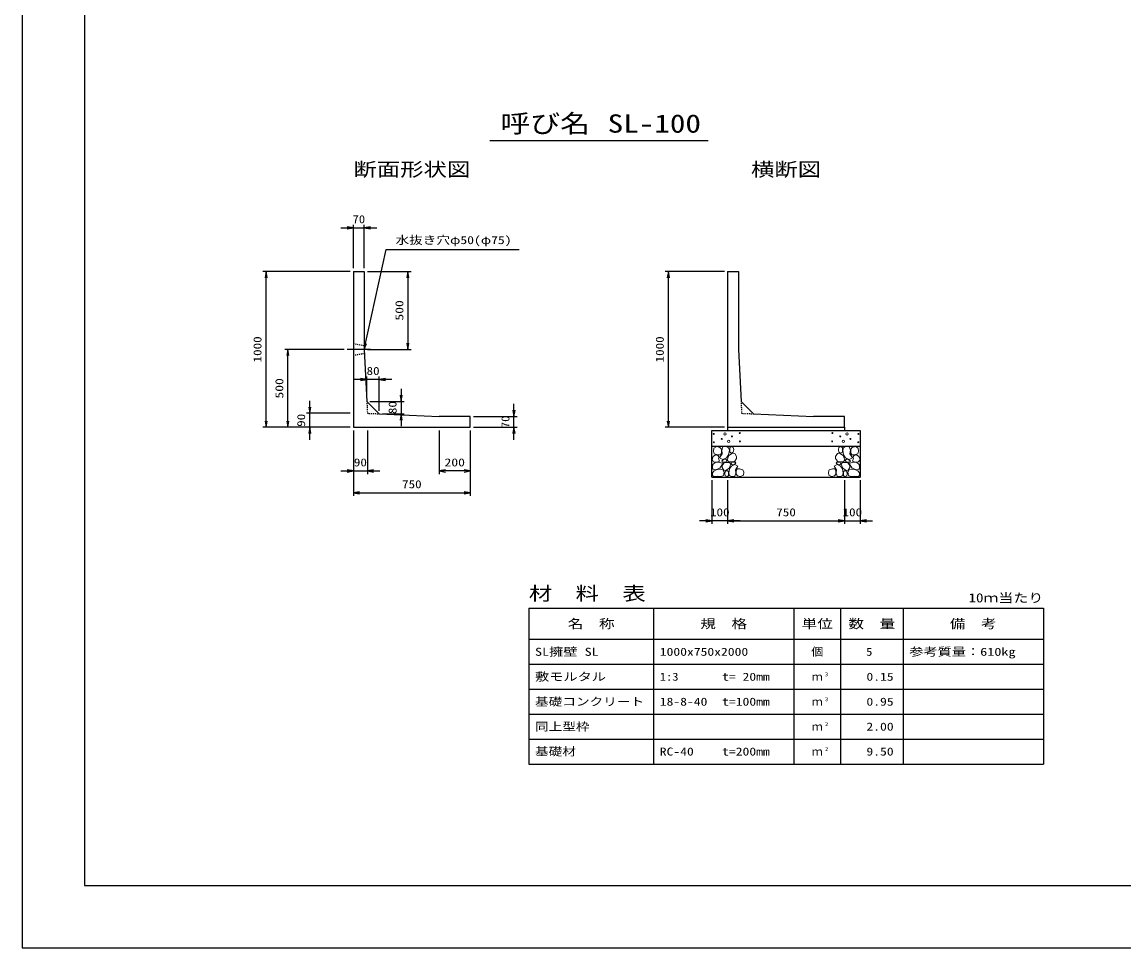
# Model space of a CAD drawing. Units: millimetres at full size. Extents: x 0 to 16820, y 0 to 11880.
# Drawn here: x 0 to 7067, y 0 to 5940 of the extents above; entities that cross this region are included whole.
import ezdxf
from ezdxf.enums import TextEntityAlignment as Align

# ---------------------------------------------------------------- set-up
doc = ezdxf.new("R2010")
doc.units = ezdxf.units.MM
doc.linetypes.add('CHAIN', pattern=[18.5, 12, -1.5, 3.5, -1.5])
doc.linetypes.add('DASHED_SPACED', pattern=[12, 6, -6])
for name, color, linetype, lineweight in [('D-BMK', 2, 'CHAIN', 25), ('D-DCR-HCHn', 4, 'Continuous', 9), ('D-MTR-FRAM', 7, 'Continuous', 25), ('D-MTR-LINE', 7, 'Continuous', 25), ('D-STR-DIM', 7, 'Continuous', 25), ('D-STR-STRn', 1, 'Continuous', 25), ('D-STR-TXT', 7, 'Continuous', 25), ('D-TTL', 2, 'Continuous', 25), ('D-TTL-TXT', 7, 'Continuous', 25)]:
    doc.layers.add(name, color=color, linetype=linetype, lineweight=lineweight)
doc.layers.add('D-MTR', color=7, linetype='Continuous')
doc.layers.add('D-MTR-TXT', color=7, linetype='Continuous')
doc.styles.add('ＭＳ ゴシック', font='')
doc.styles.get('ＭＳ ゴシック').set_extended_font_data('MS Gothic')

# ---------------------------------------------------------------- blocks, each defined once
blk = doc.blocks.new('open_arrow')
at = {"color": 0, "linetype": 'Continuous', "lineweight": -2}
blk.add_lwpolyline([(7.5, 1.25), (0, 0), (7.5, -1.25)], dxfattribs=at)

msp = doc.modelspace()

# ---------------------------------------------------------------- linework, layer by layer
at = {"layer": 'D-BMK'}
msp.add_line((2235, 3840), (2085, 3840), dxfattribs=at)
at = {"layer": 'D-DCR-HCHn'}
for points in [[(4476.198, 3211.594), (4455.395, 3216.217), (4436.904, 3206.971), (4434.592, 3186.168), (4439.215, 3169.988), (4462.33, 3163.053), (4478.51, 3163.053), (4485.444, 3174.611), (4485.444, 3200.037)], [(4494.69, 3213.906), (4487.756, 3193.102), (4490.067, 3169.988), (4473.887, 3144.562), (4494.69, 3133.005), (4517.805, 3144.562), (4531.673, 3163.053), (4536.296, 3193.102), (4531.673, 3209.283), (4517.805, 3216.217)], [(4538.608, 3209.283), (4538.608, 3181.545), (4550.165, 3174.611), (4561.722, 3181.545), (4564.034, 3197.725), (4561.722, 3211.594), (4545.542, 3216.217)], [(5261.392, 3209.283), (5261.392, 3181.545), (5249.835, 3174.611), (5238.278, 3181.545), (5235.966, 3197.725), (5238.278, 3211.594), (5254.458, 3216.217)], [(5305.31, 3213.906), (5312.244, 3193.102), (5309.933, 3169.988), (5326.113, 3144.562), (5305.31, 3133.005), (5282.195, 3144.562), (5268.327, 3163.053), (5263.704, 3193.102), (5268.327, 3209.283), (5282.195, 3216.217)], [(5323.802, 3211.594), (5344.605, 3216.217), (5363.096, 3206.971), (5365.408, 3186.168), (5360.785, 3169.988), (5337.67, 3163.053), (5321.49, 3163.053), (5314.556, 3174.611), (5314.556, 3200.037)], [(4432.281, 3153.808), (4425.346, 3133.005), (4434.592, 3119.136), (4457.707, 3116.824), (4473.488, 3123.599), (4466.952, 3139.939), (4471.575, 3149.185), (4462.33, 3158.431), (4448.461, 3163.053)], [(4476.155, 3077.009), (4493.277, 3102.692), (4491.137, 3109.112), (4467.594, 3115.533), (4446.192, 3113.393), (4431.21, 3100.551), (4429.07, 3085.57), (4431.21, 3070.588), (4448.332, 3066.308)], [(4499.313, 3133.005), (4487.756, 3123.759), (4492.379, 3116.824), (4508.559, 3116.824), (4515.493, 3119.136), (4520.116, 3128.382), (4513.182, 3135.316)], [(4536.082, 3077.009), (4546.783, 3102.692), (4538.222, 3113.393), (4512.539, 3113.393), (4501.838, 3109.112), (4491.137, 3094.131), (4491.137, 3081.289), (4501.838, 3064.167), (4514.679, 3062.027)], [(4533.985, 3158.431), (4522.427, 3130.693), (4531.673, 3119.136), (4559.411, 3119.136), (4570.968, 3123.759), (4582.525, 3139.939), (4582.525, 3153.808), (4570.968, 3172.299), (4557.099, 3174.611)], [(4568.185, 3100.551), (4578.886, 3109.112), (4574.606, 3115.533), (4559.624, 3115.533), (4553.204, 3113.393), (4548.923, 3104.832), (4555.344, 3098.411)], [(5266.015, 3158.431), (5277.573, 3130.693), (5268.327, 3119.136), (5240.589, 3119.136), (5229.032, 3123.759), (5217.475, 3139.939), (5217.475, 3153.808), (5229.032, 3172.299), (5242.901, 3174.611)], [(5231.815, 3100.551), (5221.114, 3109.112), (5225.394, 3115.533), (5240.376, 3115.533), (5246.796, 3113.393), (5251.077, 3104.832), (5244.656, 3098.411)], [(5263.918, 3077.009), (5253.217, 3102.692), (5261.778, 3113.393), (5287.461, 3113.393), (5298.162, 3109.112), (5308.863, 3094.131), (5308.863, 3081.289), (5298.162, 3064.167), (5285.321, 3062.027)], [(5300.687, 3133.005), (5312.244, 3123.759), (5307.621, 3116.824), (5291.441, 3116.824), (5284.507, 3119.136), (5279.884, 3128.382), (5286.818, 3135.316)], [(5323.845, 3077.009), (5306.723, 3102.692), (5308.863, 3109.112), (5332.406, 3115.533), (5353.808, 3113.393), (5368.79, 3100.551), (5370.93, 3085.57), (5368.79, 3070.588), (5351.668, 3066.308)], [(5367.719, 3153.808), (5374.654, 3133.005), (5365.408, 3119.136), (5342.293, 3116.824), (5326.512, 3123.599), (5333.048, 3139.939), (5328.425, 3149.185), (5337.67, 3158.431), (5351.539, 3163.053)], [(4484.716, 3023.503), (4499.698, 3029.924), (4503.978, 3051.326), (4495.417, 3066.308), (4480.435, 3070.588), (4461.173, 3068.448), (4439.771, 3059.887), (4429.07, 3047.045), (4429.07, 3032.064), (4435.49, 3023.503), (4461.173, 3025.643)], [(4531.801, 3029.924), (4531.801, 3055.606), (4521.1, 3062.027), (4510.399, 3055.606), (4508.259, 3040.625), (4510.399, 3027.783), (4525.381, 3023.503)], [(4572.466, 3025.643), (4578.886, 3044.905), (4576.746, 3066.308), (4591.728, 3089.85), (4572.466, 3100.551), (4551.063, 3089.85), (4538.222, 3072.728), (4533.941, 3044.905), (4538.222, 3029.924), (4551.063, 3023.503)], [(4589.588, 3027.783), (4608.85, 3023.503), (4625.972, 3032.064), (4628.112, 3051.326), (4623.831, 3066.308), (4602.429, 3072.728), (4587.447, 3072.728), (4581.027, 3062.027), (4581.027, 3038.484)], [(5210.412, 3027.783), (5191.15, 3023.503), (5174.028, 3032.064), (5171.888, 3051.326), (5176.169, 3066.308), (5197.571, 3072.728), (5212.553, 3072.728), (5218.973, 3062.027), (5218.973, 3038.484)], [(5227.534, 3025.643), (5221.114, 3044.905), (5223.254, 3066.308), (5208.272, 3089.85), (5227.534, 3100.551), (5248.937, 3089.85), (5261.778, 3072.728), (5266.059, 3044.905), (5261.778, 3029.924), (5248.937, 3023.503)], [(5268.199, 3029.924), (5268.199, 3055.606), (5278.9, 3062.027), (5289.601, 3055.606), (5291.741, 3040.625), (5289.601, 3027.783), (5274.619, 3023.503)], [(5315.284, 3023.503), (5300.302, 3029.924), (5296.022, 3051.326), (5304.583, 3066.308), (5319.565, 3070.588), (5338.827, 3068.448), (5360.229, 3059.887), (5370.93, 3047.045), (5370.93, 3032.064), (5364.51, 3023.503), (5338.827, 3025.643)]]:
    msp.add_lwpolyline(points, close=True, dxfattribs=at)
for centre, radius in [((4435.727, 3297.43), 3), ((4487.292, 3265.761), 3), ((4508.336, 3297.43), 7.5), ((4531.664, 3249.97), 7.5), ((4552.708, 3281.639), 3), ((4603.131, 3303.481), 3), ((4604.273, 3249.97), 3), ((5195.727, 3249.97), 3), ((5196.869, 3303.481), 3), ((5247.292, 3281.639), 3), ((5268.336, 3249.97), 7.5), ((5291.664, 3297.43), 7.5), ((5312.708, 3265.761), 3), ((5364.273, 3297.43), 3), ((4436.869, 3243.919), 3), ((5363.131, 3243.919), 3)]:
    msp.add_circle(centre, radius, dxfattribs=at)
at = {"layer": 'D-MTR-FRAM'}
for p, q in [((3250, 2180), (6550, 2180)), ((3250, 2180), (3250, 1180)), ((6550, 2180), (6550, 1180)), ((3250, 1180), (6550, 1180))]:
    msp.add_line(p, q, dxfattribs=at)
at = {"layer": 'D-MTR-LINE'}
for p, q in [((4050, 2180), (4050, 1180)), ((4950, 2180), (4950, 1180)), ((5250, 2180), (5250, 1180)), ((5650, 2180), (5650, 1180)), ((3250, 1980), (6550, 1980)), ((3250, 1820), (6550, 1820)), ((3250, 1660), (6550, 1660)), ((3250, 1500), (6550, 1500)), ((3250, 1340), (6550, 1340))]:
    msp.add_line(p, q, dxfattribs=at)
at = {"layer": 'D-STR-DIM'}
for p, q in [((2045, 4620), (2275, 4620)), ((2125, 4360), (2125, 4640)), ((2195, 4360), (2195, 4640)), ((2105, 4340), (1545, 4340)), ((1565, 3340), (1565, 4340)), ((2215, 4340), (2495, 4340)), ((2475, 4340), (2475, 3840)), ((4505, 4340), (4125, 4340)), ((4145, 3340), (4145, 4340)), ((2065, 3840), (1685, 3840)), ((1705, 3340), (1705, 3840)), ((2215, 3840), (2495, 3840)), ((2371.259, 3646.684), (2131.259, 3646.684)), ((2211.259, 3526.684), (2211.259, 3666.684)), ((2291.259, 3446.684), (2291.259, 3666.684)), ((2431.259, 3586.684), (2431.259, 3346.684)), ((1845, 3260), (1845, 3510)), ((2231.259, 3506.684), (2451.259, 3506.684)), ((3155, 3260), (3155, 3490)), ((2105, 3430), (1825, 3430)), ((2311.259, 3426.684), (2451.259, 3426.684)), ((2895, 3410), (3175, 3410)), ((2105, 3340), (1545, 3340)), ((2105, 3340), (1685, 3340)), ((2105, 3340), (1825, 3340)), ((2895, 3340), (3175, 3340)), ((4505, 3340), (4125, 3340)), ((2125, 3320), (2125, 3040)), ((2125, 3320), (2125, 2900)), ((2215, 3320), (2215, 3040)), ((2675, 3320), (2675, 3040)), ((2875, 3320), (2875, 2900)), ((2875, 3320), (2875, 3040)), ((2045, 3060), (2295, 3060)), ((2875, 3060), (2675, 3060)), ((4425, 3000), (4425, 2720)), ((4525, 3000), (4525, 2720)), ((4525, 3000), (4525, 2720)), ((5275, 3000), (5275, 2720)), ((5275, 3000), (5275, 2720)), ((5375, 3000), (5375, 2720)), ((2125, 2920), (2875, 2920)), ((4605, 2740), (4345, 2740)), ((4525, 2740), (5275, 2740)), ((5195, 2740), (5455, 2740))]:
    msp.add_line(p, q, dxfattribs=at)
at = {"layer": 'D-STR-STRn'}
for p, q in [((2125, 4340), (2195, 4340)), ((2125, 4340), (2125, 3340)), ((2195, 4340), (2195, 3840)), ((4525, 4340), (4595, 4340)), ((4525, 4340), (4525, 3340)), ((4595, 4340), (4595, 3840)), ((2195, 3840), (2211.259, 3506.684)), ((4595, 3840), (4611.259, 3506.684)), ((2291.259, 3426.684), (2211.259, 3506.684)), ((4691.259, 3426.684), (4611.259, 3506.684)), ((2291.259, 3426.684), (2675, 3410)), ((2875, 3410), (2675, 3410)), ((2875, 3340), (2875, 3410)), ((4691.259, 3426.684), (5075, 3410)), ((5275, 3410), (5075, 3410)), ((5275, 3340), (5275, 3410)), ((2125, 3340), (2875, 3340)), ((4525, 3340), (5275, 3340)), ((4525, 3340), (4525, 3320)), ((5275, 3340), (5275, 3320)), ((4425, 3020), (4425, 3320)), ((4425, 3320), (5375, 3320)), ((5375, 3320), (5375, 3020)), ((4425, 3220), (5375, 3220)), ((4425, 3020), (5375, 3020))]:
    msp.add_line(p, q, dxfattribs=at)
at = {"layer": 'D-STR-STRn', "linetype": 'DASHED_SPACED'}
for p, q in [((2125, 3877.5), (2195, 3865)), ((2125, 3802.5), (2196.22, 3815))]:
    msp.add_line(p, q, dxfattribs=at)
at = {"layer": 'D-STR-STRn', "color": 2, "linetype": 'DASHED_SPACED'}
for p, q in [((2211.259, 3506.684), (2215, 3430)), ((4611.259, 3506.684), (4615, 3430)), ((2215, 3430), (2291.259, 3426.684)), ((4615, 3430), (4691.259, 3426.684))]:
    msp.add_line(p, q, dxfattribs=at)
at = {"layer": 'D-STR-TXT'}
msp.add_lwpolyline([(2195, 3840), (2335, 4480), (2375, 4480), (3188.096, 4480)], dxfattribs=at)
at = {"layer": 'D-TTL'}
for points in [[(0, 0), (16820, 0), (16820, 11880), (0, 11880)], [(400, 400), (16420, 400), (16420, 11480), (400, 11480)]]:
    msp.add_lwpolyline(points, close=True, dxfattribs=at)
at = {"layer": 'D-TTL-TXT'}
msp.add_line((3000, 5180), (4400, 5180), dxfattribs=at)

# ---------------------------------------------------------------- block references
at = {"layer": 'D-STR-DIM', "xscale": 5.33, "yscale": 5.33}
for p, rotation in [((2125, 4620), 180), ((1565, 4340), 270), ((2475, 4340), 270), ((4145, 4340), 270), ((1705, 3840), 270), ((2475, 3840), 90), ((2211.259, 3646.684), 180), ((2431.259, 3506.684), 90), ((1845, 3430), 90), ((2431.259, 3426.684), 270), ((3155, 3410), 90), ((1565, 3340), 90), ((1705, 3340), 90), ((1845, 3340), 270), ((3155, 3340), 270), ((4145, 3340), 90), ((2125, 3060), 180), ((2875, 3060), 180), ((2875, 2920), 180), ((4425, 2740), 180), ((5275, 2740), 180), ((5275, 2740), 180)]:
    msp.add_blockref('open_arrow', p, dxfattribs=dict(at, rotation=rotation))
for p in [(2195, 4620), (2291.259, 3646.684), (2215, 3060), (2675, 3060), (2125, 2920), (4525, 2740), (4525, 2740), (5375, 2740)]:
    msp.add_blockref('open_arrow', p, dxfattribs=at)
at = {"layer": 'D-STR-TXT', "xscale": 5.33, "yscale": 5.33, "rotation": 77.7}
msp.add_blockref('open_arrow', (2195, 3840), dxfattribs=at)

# ---------------------------------------------------------------- texts
at = {"layer": 'D-MTR', "style": 'ＭＳ ゴシック', "width": 1.25}
msp.add_text('材\u3000料\u3000表', height=87.98, dxfattribs=at).set_placement((3250, 2204), align=Align.BOTTOM_LEFT)
at = {"layer": 'D-MTR', "style": 'ＭＳ ゴシック', "width": 1.2}
msp.add_text('10ｍ当たり', height=58.65, dxfattribs=at).set_placement((6550, 2199.333), align=Align.BOTTOM_RIGHT)
at = {"layer": 'D-MTR-TXT', "style": 'ＭＳ ゴシック'}
for s, height, width, p in [('名\u3000称', 58.65, 1.25, (3650, 2080)), ('規\u3000格', 58.65, 1.25, (4500, 2080)), ('単位', 58.65, 1.25, (5100, 2080)), ('数\u3000量', 58.65, 1.25, (5450, 2080)), ('備\u3000考', 58.65, 1.25, (6100, 2080)), ('個', 51.32, 1.1, (5100, 1900))]:
    msp.add_text(s, height=height, dxfattribs=dict(at, width=width)).set_placement(p, align=Align.MIDDLE_CENTER)
for s, width, p in [('SL擁壁 SL', 1.3, (3290, 1900)), ('1000x750x2000', 1.25, (4090, 1900)), ('参考質量：610kg', 1.3, (5690, 1900)), ('敷モルタル', 1.3, (3290, 1740)), ('1:3', 1.15, (4090, 1740)), ('t= 20mm', 1.25, (4490, 1740)), ('基礎コンクリート', 1.25, (3290, 1580)), ('18-8-40', 1.25, (4090, 1580)), ('t=100mm', 1.25, (4490, 1580)), ('同上型枠', 1.25, (3290, 1420)), ('基礎材', 1.25, (3290, 1260)), ('RC-40', 1.25, (4090, 1260)), ('t=200mm', 1.25, (4490, 1260))]:
    msp.add_text(s, height=51.32, dxfattribs=dict(at, width=width)).set_placement(p, align=Align.MIDDLE_LEFT)
for s, width, p in [('5', 1.15, (5453.553, 1900)), ('0.15', 1.25, (5590, 1740)), ('0.95', 1.25, (5590, 1580)), ('2.00', 1.25, (5590, 1420)), ('9.50', 1.25, (5590, 1260))]:
    msp.add_text(s, height=51.32, dxfattribs=dict(at, width=width)).set_placement(p, align=Align.MIDDLE_RIGHT)
at = {"layer": 'D-MTR-TXT', "style": 'ＭＳ ゴシック', "width": 1.15}
for s, p in [('3', (5150, 1735.333)), ('3', (5150, 1575.333)), ('2', (5150, 1415.333)), ('2', (5150, 1255.333))]:
    msp.add_text(s, height=25.66, dxfattribs=at).set_placement(p, align=Align.BOTTOM_LEFT)
at = {"layer": 'D-MTR-TXT', "style": 'ＭＳ ゴシック'}
for p in [(5100, 1740), (5100, 1580), (5100, 1420), (5100, 1260)]:
    msp.add_text('ｍ', height=51.32, dxfattribs=at).set_placement(p, align=Align.MIDDLE_CENTER)
at = {"layer": 'D-STR-DIM', "style": 'ＭＳ ゴシック'}
for s, width, p in [('70', 1.15, (2160, 4675)), ('80', 1.2, (2251.259, 3701.684)), ('90', 1.2, (2170, 3115)), ('200', 1.25, (2775, 3115)), ('750', 1.2, (2500, 2975)), ('100', 1.2, (4475, 2795)), ('750', 1.2, (4900, 2795)), ('100', 1.2, (5325, 2795))]:
    msp.add_text(s, height=51.32, dxfattribs=dict(at, width=width)).set_placement(p, align=Align.MIDDLE_CENTER)
for s, width, p in [('500', 1.25, (2420, 4090)), ('1000', 1.2, (1510, 3840)), ('1000', 1.2, (4090, 3840)), ('500', 1.25, (1650, 3590)), ('80', 1.2, (2376.259, 3466.684)), ('90', 1.2, (1790, 3385)), ('70', 1.15, (3100, 3375))]:
    msp.add_text(s, height=51.32, rotation=90, dxfattribs=dict(at, width=width)).set_placement(p, align=Align.MIDDLE_CENTER)
at = {"layer": 'D-STR-TXT', "style": 'ＭＳ ゴシック', "width": 1.25}
msp.add_text('水抜き穴φ50(φ75)', height=51.32, dxfattribs=at).set_placement((2395, 4500), align=Align.BOTTOM_LEFT)
at = {"layer": 'D-TTL-TXT', "style": 'ＭＳ ゴシック'}
for s, height, width, p in [('呼び名', 117.3, 1.2, (3355, 5195)), ('SL-100', 117.3, 1.25, (4055, 5195)), ('断面形状図', 87.98, 1.25, (2500, 4924)), ('横断図', 87.98, 1.25, (4900, 4924))]:
    msp.add_text(s, height=height, dxfattribs=dict(at, width=width)).set_placement(p, align=Align.BOTTOM_CENTER)

doc.saveas('drawing.dxf')
